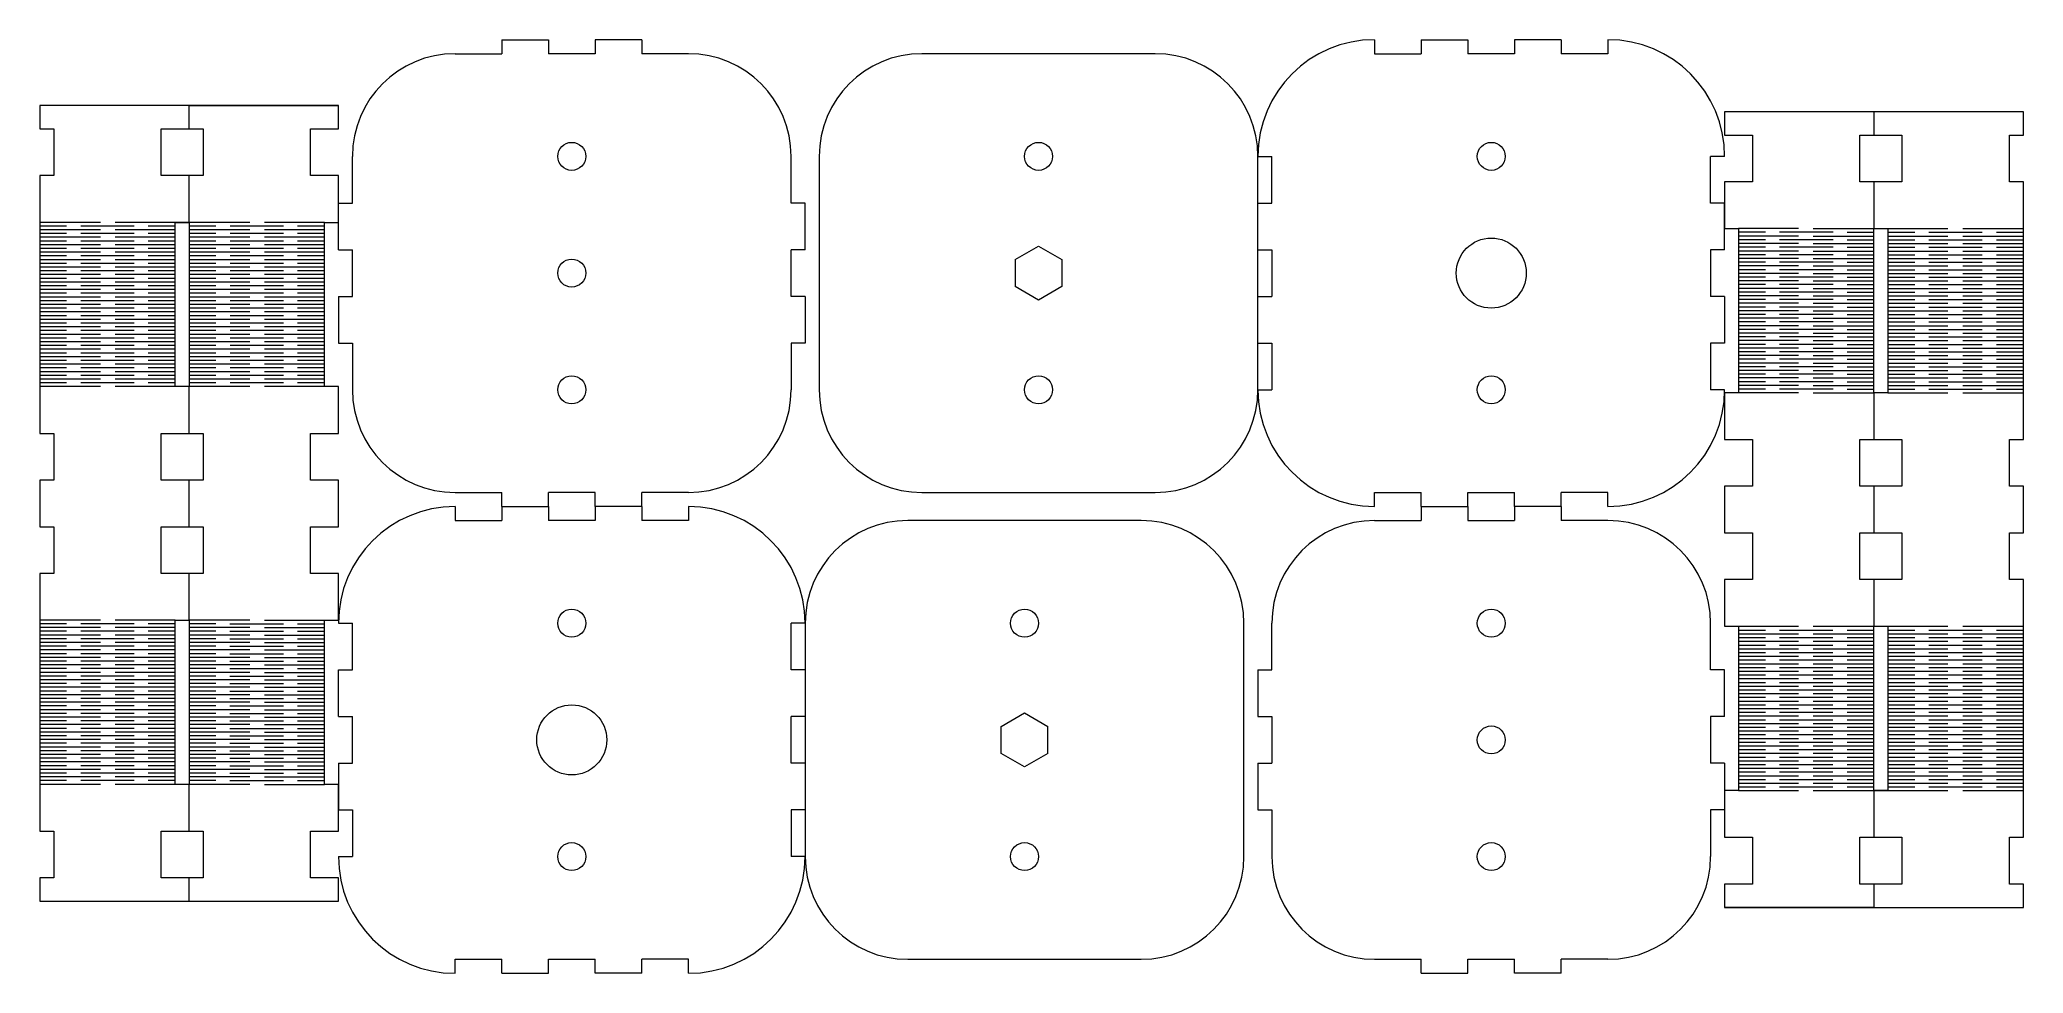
# Model space of a CAD drawing. Extents: x -58 to 367, y -19 to 181.
import ezdxf

# ---------------------------------------------------------------- set-up
doc = ezdxf.new("R2010")
doc.units = 0
doc.layers.add('cut', color=1, linetype='Continuous', lineweight=13, true_color=0xff0000)

msp = doc.modelspace()

# ---------------------------------------------------------------- linework, layer by layer
at = {"layer": 'cut'}
for p, q in [((41.42, 180.67), (51.42, 180.67)), ((41.42, 180.67), (41.42, 177.67)), ((51.42, 180.67), (51.42, 177.67)), ((71.42, 180.67), (61.42, 180.67)), ((61.42, 180.67), (61.42, 177.67)), ((71.42, 180.67), (71.42, 177.67)), ((228.42, 180.67), (228.42, 177.67)), ((238.42, 180.67), (248.42, 180.67)), ((238.42, 180.67), (238.42, 177.67)), ((248.42, 180.67), (248.42, 177.67)), ((268.42, 180.67), (258.42, 180.67)), ((258.42, 180.67), (258.42, 177.67)), ((268.42, 180.67), (268.42, 177.67)), ((278.42, 180.67), (278.42, 177.67)), ((31.42, 177.67), (41.42, 177.67)), ((61.42, 177.67), (51.42, 177.67)), ((81.42, 177.67), (71.42, 177.67)), ((181.42, 177.67), (131.42, 177.67)), ((228.42, 177.67), (238.42, 177.67)), ((258.42, 177.67), (248.42, 177.67)), ((278.42, 177.67), (268.42, 177.67)), ((6.42, 166.54), (-57.58, 166.54)), ((-57.58, 166.54), (-57.58, 161.54)), ((-25.58, 161.54), (-25.58, 166.54)), ((-25.58, 166.54), (6.42, 166.54)), ((6.42, 161.54), (6.42, 166.54)), ((-57.58, 161.54), (-54.58, 161.54)), ((-54.58, 161.54), (-54.58, 151.54)), ((-31.58, 151.54), (-31.58, 161.54)), ((-31.58, 161.54), (-22.58, 161.54)), ((-22.58, 161.54), (-22.58, 151.54)), ((0.42, 151.54), (0.42, 161.54)), ((0.42, 161.54), (6.42, 161.54)), ((303.42, 165.2), (303.42, 160.2)), ((335.42, 165.2), (303.42, 165.2)), ((367.42, 165.2), (335.42, 165.2)), ((335.42, 165.2), (335.42, 160.2)), ((367.42, 160.2), (367.42, 165.2)), ((303.42, 160.2), (309.42, 160.2)), ((309.42, 160.2), (309.42, 150.2)), ((332.42, 160.2), (341.42, 160.2)), ((332.42, 150.2), (332.42, 160.2)), ((341.42, 160.2), (341.42, 150.2)), ((364.42, 150.2), (364.42, 160.2)), ((364.42, 160.2), (367.42, 160.2)), ((9.42, 145.67), (9.42, 155.67)), ((103.42, 145.67), (103.42, 155.67)), ((109.42, 155.67), (109.42, 105.67)), ((203.42, 105.67), (203.42, 155.67)), ((203.42, 155.67), (206.42, 155.67)), ((206.42, 145.67), (206.42, 155.67)), ((300.42, 145.67), (300.42, 155.67)), ((303.42, 155.67), (300.42, 155.67)), ((-54.58, 151.54), (-57.58, 151.54)), ((-57.58, 151.54), (-57.58, 96.34)), ((-22.58, 151.54), (-31.58, 151.54)), ((-25.58, 141.54), (-25.58, 151.54)), ((6.42, 151.54), (0.42, 151.54)), ((6.42, 141.54), (6.42, 151.54)), ((309.42, 150.2), (303.42, 150.2)), ((303.42, 150.2), (303.42, 140.2)), ((341.42, 150.2), (332.42, 150.2)), ((335.42, 150.2), (335.42, 140.2)), ((367.42, 150.2), (364.42, 150.2)), ((367.42, 95), (367.42, 150.2)), ((6.42, 135.67), (6.42, 145.67)), ((6.42, 145.67), (9.42, 145.67)), ((106.42, 145.67), (103.42, 145.67)), ((106.42, 135.67), (106.42, 145.67)), ((203.42, 145.67), (206.42, 145.67)), ((303.42, 145.67), (300.42, 145.67)), ((303.42, 135.67), (303.42, 145.67)), ((-44.58, 141.54), (-57.58, 141.54)), ((-51.83, 140.74), (-57.58, 140.74)), ((-37.33, 140.74), (-48.78, 140.74)), ((-28.58, 141.54), (-41.38, 141.54)), ((-28.58, 140.74), (-34.33, 140.74)), ((-25.58, 141.54), (-28.58, 141.54)), ((-28.58, 106.34), (-28.58, 141.54)), ((-28.58, 141.54), (-25.58, 141.54)), ((-25.58, 141.54), (-25.58, 106.34)), ((-12.58, 141.54), (-25.58, 141.54)), ((-19.83, 140.74), (-25.58, 140.74)), ((-5.33, 140.74), (-16.78, 140.74)), ((3.42, 141.54), (-9.38, 141.54)), ((3.42, 140.74), (-2.33, 140.74)), ((3.42, 106.34), (3.42, 141.54)), ((3.42, 141.54), (6.42, 141.54)), ((-44.58, 139.94), (-57.58, 139.94)), ((-51.83, 139.14), (-57.58, 139.14)), ((-44.58, 138.34), (-57.58, 138.34)), ((-51.83, 137.54), (-57.58, 137.54)), ((-44.58, 136.74), (-57.58, 136.74)), ((-37.33, 139.14), (-48.78, 139.14)), ((-37.33, 137.54), (-48.78, 137.54)), ((-28.58, 139.94), (-41.38, 139.94)), ((-28.58, 138.34), (-41.38, 138.34)), ((-28.58, 136.74), (-41.38, 136.74)), ((-28.58, 139.14), (-34.33, 139.14)), ((-28.58, 137.54), (-34.33, 137.54)), ((-12.58, 139.94), (-25.58, 139.94)), ((-19.83, 139.14), (-25.58, 139.14)), ((-12.58, 138.34), (-25.58, 138.34)), ((-19.83, 137.54), (-25.58, 137.54)), ((-12.58, 136.74), (-25.58, 136.74)), ((-5.33, 139.14), (-16.78, 139.14)), ((-5.33, 137.54), (-16.78, 137.54)), ((3.42, 139.94), (-9.38, 139.94)), ((3.42, 138.34), (-9.38, 138.34)), ((3.42, 136.74), (-9.38, 136.74)), ((3.42, 139.14), (-2.33, 139.14)), ((3.42, 137.54), (-2.33, 137.54)), ((151.42, 133.55), (156.42, 136.44)), ((156.42, 136.44), (161.42, 133.55)), ((303.42, 140.2), (306.42, 140.2)), ((306.42, 140.2), (306.42, 105)), ((319.22, 140.2), (306.42, 140.2)), ((312.17, 139.4), (306.42, 139.4)), ((319.22, 138.6), (306.42, 138.6)), ((312.17, 137.8), (306.42, 137.8)), ((319.22, 137), (306.42, 137)), ((312.17, 136.2), (306.42, 136.2)), ((326.67, 139.4), (315.17, 139.4)), ((326.67, 137.8), (315.17, 137.8)), ((326.67, 136.2), (315.17, 136.2)), ((322.42, 140.2), (335.42, 140.2)), ((322.42, 138.6), (335.42, 138.6)), ((322.42, 137), (335.42, 137)), ((329.67, 139.4), (335.42, 139.4)), ((329.67, 137.8), (335.42, 137.8)), ((329.67, 136.2), (335.42, 136.2)), ((335.42, 140.2), (338.42, 140.2)), ((335.42, 105), (335.42, 140.2)), ((338.42, 140.2), (338.42, 105)), ((338.42, 140.2), (351.22, 140.2)), ((338.42, 139.4), (344.17, 139.4)), ((338.42, 138.6), (351.22, 138.6)), ((338.42, 137.8), (344.17, 137.8)), ((338.42, 137), (351.22, 137)), ((338.42, 136.2), (344.17, 136.2)), ((347.17, 139.4), (358.62, 139.4)), ((347.17, 137.8), (358.62, 137.8)), ((347.17, 136.2), (358.62, 136.2)), ((354.42, 140.2), (367.42, 140.2)), ((354.42, 138.6), (367.42, 138.6)), ((354.42, 137), (367.42, 137)), ((361.67, 139.4), (367.42, 139.4)), ((361.67, 137.8), (367.42, 137.8)), ((361.67, 136.2), (367.42, 136.2)), ((-51.83, 135.94), (-57.58, 135.94)), ((-44.58, 135.14), (-57.58, 135.14)), ((-51.83, 134.34), (-57.58, 134.34)), ((-44.58, 133.54), (-57.58, 133.54)), ((-51.83, 132.74), (-57.58, 132.74)), ((-44.58, 131.94), (-57.58, 131.94)), ((-37.33, 135.94), (-48.78, 135.94)), ((-37.33, 134.34), (-48.78, 134.34)), ((-37.33, 132.74), (-48.78, 132.74)), ((-28.58, 135.14), (-41.38, 135.14)), ((-28.58, 133.54), (-41.38, 133.54)), ((-28.58, 131.94), (-41.38, 131.94)), ((-28.58, 135.94), (-34.33, 135.94)), ((-28.58, 134.34), (-34.33, 134.34)), ((-28.58, 132.74), (-34.33, 132.74)), ((-19.83, 135.94), (-25.58, 135.94)), ((-12.58, 135.14), (-25.58, 135.14)), ((-19.83, 134.34), (-25.58, 134.34)), ((-12.58, 133.54), (-25.58, 133.54)), ((-19.83, 132.74), (-25.58, 132.74)), ((-12.58, 131.94), (-25.58, 131.94)), ((-5.33, 135.94), (-16.78, 135.94)), ((-5.33, 134.34), (-16.78, 134.34)), ((-5.33, 132.74), (-16.78, 132.74)), ((3.42, 135.14), (-9.38, 135.14)), ((3.42, 133.54), (-9.38, 133.54)), ((3.42, 131.94), (-9.38, 131.94)), ((3.42, 135.94), (-2.33, 135.94)), ((3.42, 134.34), (-2.33, 134.34)), ((3.42, 132.74), (-2.33, 132.74)), ((6.42, 135.67), (9.42, 135.67)), ((9.42, 125.67), (9.42, 135.67)), ((106.42, 135.67), (103.42, 135.67)), ((103.42, 125.67), (103.42, 135.67)), ((151.42, 133.55), (151.42, 127.79)), ((161.42, 133.55), (161.42, 127.79)), ((203.42, 135.67), (206.42, 135.67)), ((206.42, 135.67), (206.42, 125.67)), ((303.42, 135.67), (300.42, 135.67)), ((300.42, 135.67), (300.42, 125.67)), ((319.22, 135.4), (306.42, 135.4)), ((312.17, 134.6), (306.42, 134.6)), ((319.22, 133.8), (306.42, 133.8)), ((312.17, 133), (306.42, 133)), ((319.22, 132.2), (306.42, 132.2)), ((326.67, 134.6), (315.17, 134.6)), ((326.67, 133), (315.17, 133)), ((322.42, 135.4), (335.42, 135.4)), ((322.42, 133.8), (335.42, 133.8)), ((322.42, 132.2), (335.42, 132.2)), ((329.67, 134.6), (335.42, 134.6)), ((329.67, 133), (335.42, 133)), ((338.42, 135.4), (351.22, 135.4)), ((338.42, 134.6), (344.17, 134.6)), ((338.42, 133.8), (351.22, 133.8)), ((338.42, 133), (344.17, 133)), ((338.42, 132.2), (351.22, 132.2)), ((347.17, 134.6), (358.62, 134.6)), ((347.17, 133), (358.62, 133)), ((354.42, 135.4), (367.42, 135.4)), ((354.42, 133.8), (367.42, 133.8)), ((354.42, 132.2), (367.42, 132.2)), ((361.67, 134.6), (367.42, 134.6)), ((361.67, 133), (367.42, 133)), ((-51.83, 131.14), (-57.58, 131.14)), ((-44.58, 130.34), (-57.58, 130.34)), ((-51.83, 129.54), (-57.58, 129.54)), ((-44.58, 128.74), (-57.58, 128.74)), ((-51.83, 127.94), (-57.58, 127.94)), ((-37.33, 131.14), (-48.78, 131.14)), ((-37.33, 129.54), (-48.78, 129.54)), ((-37.33, 127.94), (-48.78, 127.94)), ((-28.58, 130.34), (-41.38, 130.34)), ((-28.58, 128.74), (-41.38, 128.74)), ((-28.58, 131.14), (-34.33, 131.14)), ((-28.58, 129.54), (-34.33, 129.54)), ((-28.58, 127.94), (-34.33, 127.94)), ((-19.83, 131.14), (-25.58, 131.14)), ((-12.58, 130.34), (-25.58, 130.34)), ((-19.83, 129.54), (-25.58, 129.54)), ((-12.58, 128.74), (-25.58, 128.74)), ((-19.83, 127.94), (-25.58, 127.94)), ((-5.33, 131.14), (-16.78, 131.14)), ((-5.33, 129.54), (-16.78, 129.54)), ((-5.33, 127.94), (-16.78, 127.94)), ((3.42, 130.34), (-9.38, 130.34)), ((3.42, 128.74), (-9.38, 128.74)), ((3.42, 131.14), (-2.33, 131.14)), ((3.42, 129.54), (-2.33, 129.54)), ((3.42, 127.94), (-2.33, 127.94)), ((156.42, 124.9), (151.42, 127.79)), ((161.42, 127.79), (156.42, 124.9)), ((312.17, 131.4), (306.42, 131.4)), ((319.22, 130.6), (306.42, 130.6)), ((312.17, 129.8), (306.42, 129.8)), ((319.22, 129), (306.42, 129)), ((312.17, 128.2), (306.42, 128.2)), ((326.67, 131.4), (315.17, 131.4)), ((326.67, 129.8), (315.17, 129.8)), ((326.67, 128.2), (315.17, 128.2)), ((322.42, 130.6), (335.42, 130.6)), ((322.42, 129), (335.42, 129)), ((329.67, 131.4), (335.42, 131.4)), ((329.67, 129.8), (335.42, 129.8)), ((329.67, 128.2), (335.42, 128.2)), ((338.42, 131.4), (344.17, 131.4)), ((338.42, 130.6), (351.22, 130.6)), ((338.42, 129.8), (344.17, 129.8)), ((338.42, 129), (351.22, 129)), ((338.42, 128.2), (344.17, 128.2)), ((347.17, 131.4), (358.62, 131.4)), ((347.17, 129.8), (358.62, 129.8)), ((347.17, 128.2), (358.62, 128.2)), ((354.42, 130.6), (367.42, 130.6)), ((354.42, 129), (367.42, 129)), ((361.67, 131.4), (367.42, 131.4)), ((361.67, 129.8), (367.42, 129.8)), ((361.67, 128.2), (367.42, 128.2)), ((-44.58, 127.14), (-57.58, 127.14)), ((-51.83, 126.34), (-57.58, 126.34)), ((-44.58, 125.54), (-57.58, 125.54)), ((-51.83, 124.74), (-57.58, 124.74)), ((-44.58, 123.94), (-57.58, 123.94)), ((-37.33, 126.34), (-48.78, 126.34)), ((-37.33, 124.74), (-48.78, 124.74)), ((-28.58, 127.14), (-41.38, 127.14)), ((-28.58, 125.54), (-41.38, 125.54)), ((-28.58, 123.94), (-41.38, 123.94)), ((-28.58, 126.34), (-34.33, 126.34)), ((-28.58, 124.74), (-34.33, 124.74)), ((-12.58, 127.14), (-25.58, 127.14)), ((-19.83, 126.34), (-25.58, 126.34)), ((-12.58, 125.54), (-25.58, 125.54)), ((-19.83, 124.74), (-25.58, 124.74)), ((-12.58, 123.94), (-25.58, 123.94)), ((-5.33, 126.34), (-16.78, 126.34)), ((-5.33, 124.74), (-16.78, 124.74)), ((3.42, 127.14), (-9.38, 127.14)), ((3.42, 125.54), (-9.38, 125.54)), ((3.42, 123.94), (-9.38, 123.94)), ((3.42, 126.34), (-2.33, 126.34)), ((3.42, 124.74), (-2.33, 124.74)), ((6.42, 125.67), (6.42, 115.67)), ((6.42, 125.67), (9.42, 125.67)), ((106.42, 125.67), (103.42, 125.67)), ((106.42, 125.67), (106.42, 115.67)), ((203.42, 125.67), (206.42, 125.67)), ((303.42, 125.67), (300.42, 125.67)), ((303.42, 125.67), (303.42, 115.67)), ((319.22, 127.4), (306.42, 127.4)), ((312.17, 126.6), (306.42, 126.6)), ((319.22, 125.8), (306.42, 125.8)), ((312.17, 125), (306.42, 125)), ((319.22, 124.2), (306.42, 124.2)), ((312.17, 123.4), (306.42, 123.4)), ((326.67, 126.6), (315.17, 126.6)), ((326.67, 125), (315.17, 125)), ((326.67, 123.4), (315.17, 123.4)), ((322.42, 127.4), (335.42, 127.4)), ((322.42, 125.8), (335.42, 125.8)), ((322.42, 124.2), (335.42, 124.2)), ((329.67, 126.6), (335.42, 126.6)), ((329.67, 125), (335.42, 125)), ((329.67, 123.4), (335.42, 123.4)), ((338.42, 127.4), (351.22, 127.4)), ((338.42, 126.6), (344.17, 126.6)), ((338.42, 125.8), (351.22, 125.8)), ((338.42, 125), (344.17, 125)), ((338.42, 124.2), (351.22, 124.2)), ((338.42, 123.4), (344.17, 123.4)), ((347.17, 126.6), (358.62, 126.6)), ((347.17, 125), (358.62, 125)), ((347.17, 123.4), (358.62, 123.4)), ((354.42, 127.4), (367.42, 127.4)), ((354.42, 125.8), (367.42, 125.8)), ((354.42, 124.2), (367.42, 124.2)), ((361.67, 126.6), (367.42, 126.6)), ((361.67, 125), (367.42, 125)), ((361.67, 123.4), (367.42, 123.4)), ((-51.83, 123.14), (-57.58, 123.14)), ((-44.58, 122.34), (-57.58, 122.34)), ((-51.83, 121.54), (-57.58, 121.54)), ((-44.58, 120.74), (-57.58, 120.74)), ((-51.83, 119.94), (-57.58, 119.94)), ((-44.58, 119.14), (-57.58, 119.14)), ((-37.33, 123.14), (-48.78, 123.14)), ((-37.33, 121.54), (-48.78, 121.54)), ((-37.33, 119.94), (-48.78, 119.94)), ((-28.58, 122.34), (-41.38, 122.34)), ((-28.58, 120.74), (-41.38, 120.74)), ((-28.58, 119.14), (-41.38, 119.14)), ((-28.58, 123.14), (-34.33, 123.14)), ((-28.58, 121.54), (-34.33, 121.54)), ((-28.58, 119.94), (-34.33, 119.94)), ((-19.83, 123.14), (-25.58, 123.14)), ((-12.58, 122.34), (-25.58, 122.34)), ((-19.83, 121.54), (-25.58, 121.54)), ((-12.58, 120.74), (-25.58, 120.74)), ((-19.83, 119.94), (-25.58, 119.94)), ((-12.58, 119.14), (-25.58, 119.14)), ((-5.33, 123.14), (-16.78, 123.14)), ((-5.33, 121.54), (-16.78, 121.54)), ((-5.33, 119.94), (-16.78, 119.94)), ((3.42, 122.34), (-9.38, 122.34)), ((3.42, 120.74), (-9.38, 120.74)), ((3.42, 119.14), (-9.38, 119.14)), ((3.42, 123.14), (-2.33, 123.14)), ((3.42, 121.54), (-2.33, 121.54)), ((3.42, 119.94), (-2.33, 119.94)), ((319.22, 122.6), (306.42, 122.6)), ((312.17, 121.8), (306.42, 121.8)), ((319.22, 121), (306.42, 121)), ((312.17, 120.2), (306.42, 120.2)), ((319.22, 119.4), (306.42, 119.4)), ((326.67, 121.8), (315.17, 121.8)), ((326.67, 120.2), (315.17, 120.2)), ((322.42, 122.6), (335.42, 122.6)), ((322.42, 121), (335.42, 121)), ((322.42, 119.4), (335.42, 119.4)), ((329.67, 121.8), (335.42, 121.8)), ((329.67, 120.2), (335.42, 120.2)), ((338.42, 122.6), (351.22, 122.6)), ((338.42, 121.8), (344.17, 121.8)), ((338.42, 121), (351.22, 121)), ((338.42, 120.2), (344.17, 120.2)), ((338.42, 119.4), (351.22, 119.4)), ((347.17, 121.8), (358.62, 121.8)), ((347.17, 120.2), (358.62, 120.2)), ((354.42, 122.6), (367.42, 122.6)), ((354.42, 121), (367.42, 121)), ((354.42, 119.4), (367.42, 119.4)), ((361.67, 121.8), (367.42, 121.8)), ((361.67, 120.2), (367.42, 120.2)), ((-51.83, 118.34), (-57.58, 118.34)), ((-44.58, 117.54), (-57.58, 117.54)), ((-51.83, 116.74), (-57.58, 116.74)), ((-44.58, 115.94), (-57.58, 115.94)), ((-51.83, 115.14), (-57.58, 115.14)), ((-37.33, 118.34), (-48.78, 118.34)), ((-37.33, 116.74), (-48.78, 116.74)), ((-37.33, 115.14), (-48.78, 115.14)), ((-28.58, 117.54), (-41.38, 117.54)), ((-28.58, 115.94), (-41.38, 115.94)), ((-28.58, 118.34), (-34.33, 118.34)), ((-28.58, 116.74), (-34.33, 116.74)), ((-28.58, 115.14), (-34.33, 115.14)), ((-19.83, 118.34), (-25.58, 118.34)), ((-12.58, 117.54), (-25.58, 117.54)), ((-19.83, 116.74), (-25.58, 116.74)), ((-12.58, 115.94), (-25.58, 115.94)), ((-19.83, 115.14), (-25.58, 115.14)), ((-5.33, 118.34), (-16.78, 118.34)), ((-5.33, 116.74), (-16.78, 116.74)), ((-5.33, 115.14), (-16.78, 115.14)), ((3.42, 117.54), (-9.38, 117.54)), ((3.42, 115.94), (-9.38, 115.94)), ((3.42, 118.34), (-2.33, 118.34)), ((3.42, 116.74), (-2.33, 116.74)), ((3.42, 115.14), (-2.33, 115.14)), ((6.42, 115.67), (9.42, 115.67)), ((9.42, 115.67), (9.42, 105.67)), ((103.42, 115.67), (103.42, 105.67)), ((106.42, 115.67), (103.42, 115.67)), ((203.42, 115.67), (206.42, 115.67)), ((206.42, 115.67), (206.42, 105.67)), ((300.42, 115.67), (300.42, 105.67)), ((303.42, 115.67), (300.42, 115.67)), ((312.17, 118.6), (306.42, 118.6)), ((319.22, 117.8), (306.42, 117.8)), ((312.17, 117), (306.42, 117)), ((319.22, 116.2), (306.42, 116.2)), ((312.17, 115.4), (306.42, 115.4)), ((326.67, 118.6), (315.17, 118.6)), ((326.67, 117), (315.17, 117)), ((326.67, 115.4), (315.17, 115.4)), ((322.42, 117.8), (335.42, 117.8)), ((322.42, 116.2), (335.42, 116.2)), ((329.67, 118.6), (335.42, 118.6)), ((329.67, 117), (335.42, 117)), ((329.67, 115.4), (335.42, 115.4)), ((338.42, 118.6), (344.17, 118.6)), ((338.42, 117.8), (351.22, 117.8)), ((338.42, 117), (344.17, 117)), ((338.42, 116.2), (351.22, 116.2)), ((338.42, 115.4), (344.17, 115.4)), ((347.17, 118.6), (358.62, 118.6)), ((347.17, 117), (358.62, 117)), ((347.17, 115.4), (358.62, 115.4)), ((354.42, 117.8), (367.42, 117.8)), ((354.42, 116.2), (367.42, 116.2)), ((361.67, 118.6), (367.42, 118.6)), ((361.67, 117), (367.42, 117)), ((361.67, 115.4), (367.42, 115.4)), ((-44.58, 114.34), (-57.58, 114.34)), ((-51.83, 113.54), (-57.58, 113.54)), ((-44.58, 112.74), (-57.58, 112.74)), ((-51.83, 111.94), (-57.58, 111.94)), ((-44.58, 111.14), (-57.58, 111.14)), ((-37.33, 113.54), (-48.78, 113.54)), ((-37.33, 111.94), (-48.78, 111.94)), ((-28.58, 114.34), (-41.38, 114.34)), ((-28.58, 112.74), (-41.38, 112.74)), ((-28.58, 111.14), (-41.38, 111.14)), ((-28.58, 113.54), (-34.33, 113.54)), ((-28.58, 111.94), (-34.33, 111.94)), ((-12.58, 114.34), (-25.58, 114.34)), ((-19.83, 113.54), (-25.58, 113.54)), ((-12.58, 112.74), (-25.58, 112.74)), ((-19.83, 111.94), (-25.58, 111.94)), ((-12.58, 111.14), (-25.58, 111.14)), ((-5.33, 113.54), (-16.78, 113.54)), ((-5.33, 111.94), (-16.78, 111.94)), ((3.42, 114.34), (-9.38, 114.34)), ((3.42, 112.74), (-9.38, 112.74)), ((3.42, 111.14), (-9.38, 111.14)), ((3.42, 113.54), (-2.33, 113.54)), ((3.42, 111.94), (-2.33, 111.94)), ((319.22, 114.6), (306.42, 114.6)), ((312.17, 113.8), (306.42, 113.8)), ((319.22, 113), (306.42, 113)), ((312.17, 112.2), (306.42, 112.2)), ((319.22, 111.4), (306.42, 111.4)), ((312.17, 110.6), (306.42, 110.6)), ((326.67, 113.8), (315.17, 113.8)), ((326.67, 112.2), (315.17, 112.2)), ((326.67, 110.6), (315.17, 110.6)), ((322.42, 114.6), (335.42, 114.6)), ((322.42, 113), (335.42, 113)), ((322.42, 111.4), (335.42, 111.4)), ((329.67, 113.8), (335.42, 113.8)), ((329.67, 112.2), (335.42, 112.2)), ((329.67, 110.6), (335.42, 110.6)), ((338.42, 114.6), (351.22, 114.6)), ((338.42, 113.8), (344.17, 113.8)), ((338.42, 113), (351.22, 113)), ((338.42, 112.2), (344.17, 112.2)), ((338.42, 111.4), (351.22, 111.4)), ((338.42, 110.6), (344.17, 110.6)), ((347.17, 113.8), (358.62, 113.8)), ((347.17, 112.2), (358.62, 112.2)), ((347.17, 110.6), (358.62, 110.6)), ((354.42, 114.6), (367.42, 114.6)), ((354.42, 113), (367.42, 113)), ((354.42, 111.4), (367.42, 111.4)), ((361.67, 113.8), (367.42, 113.8)), ((361.67, 112.2), (367.42, 112.2)), ((361.67, 110.6), (367.42, 110.6)), ((-51.83, 110.34), (-57.58, 110.34)), ((-44.58, 109.54), (-57.58, 109.54)), ((-51.83, 108.74), (-57.58, 108.74)), ((-44.58, 107.94), (-57.58, 107.94)), ((-51.83, 107.14), (-57.58, 107.14)), ((-44.58, 106.34), (-57.58, 106.34)), ((-37.33, 110.34), (-48.78, 110.34)), ((-37.33, 108.74), (-48.78, 108.74)), ((-37.33, 107.14), (-48.78, 107.14)), ((-28.58, 109.54), (-41.38, 109.54)), ((-28.58, 107.94), (-41.38, 107.94)), ((-28.58, 106.34), (-41.38, 106.34)), ((-28.58, 110.34), (-34.33, 110.34)), ((-28.58, 108.74), (-34.33, 108.74)), ((-28.58, 107.14), (-34.33, 107.14)), ((-25.58, 106.34), (-28.58, 106.34)), ((-19.83, 110.34), (-25.58, 110.34)), ((-12.58, 109.54), (-25.58, 109.54)), ((-19.83, 108.74), (-25.58, 108.74)), ((-12.58, 107.94), (-25.58, 107.94)), ((-19.83, 107.14), (-25.58, 107.14)), ((-25.58, 96.34), (-25.58, 106.34)), ((-12.58, 106.34), (-25.58, 106.34)), ((-5.33, 110.34), (-16.78, 110.34)), ((-5.33, 108.74), (-16.78, 108.74)), ((-5.33, 107.14), (-16.78, 107.14)), ((3.42, 109.54), (-9.38, 109.54)), ((3.42, 107.94), (-9.38, 107.94)), ((3.42, 106.34), (-9.38, 106.34)), ((3.42, 110.34), (-2.33, 110.34)), ((3.42, 108.74), (-2.33, 108.74)), ((3.42, 107.14), (-2.33, 107.14)), ((6.42, 106.34), (3.42, 106.34)), ((6.42, 96.34), (6.42, 106.34)), ((319.22, 109.8), (306.42, 109.8)), ((312.17, 109), (306.42, 109)), ((319.22, 108.2), (306.42, 108.2)), ((312.17, 107.4), (306.42, 107.4)), ((319.22, 106.6), (306.42, 106.6)), ((326.67, 109), (315.17, 109)), ((326.67, 107.4), (315.17, 107.4)), ((322.42, 109.8), (335.42, 109.8)), ((322.42, 108.2), (335.42, 108.2)), ((322.42, 106.6), (335.42, 106.6)), ((329.67, 109), (335.42, 109)), ((329.67, 107.4), (335.42, 107.4)), ((338.42, 109.8), (351.22, 109.8)), ((338.42, 109), (344.17, 109)), ((338.42, 108.2), (351.22, 108.2)), ((338.42, 107.4), (344.17, 107.4)), ((338.42, 106.6), (351.22, 106.6)), ((347.17, 109), (358.62, 109)), ((347.17, 107.4), (358.62, 107.4)), ((354.42, 109.8), (367.42, 109.8)), ((354.42, 108.2), (367.42, 108.2)), ((354.42, 106.6), (367.42, 106.6)), ((361.67, 109), (367.42, 109)), ((361.67, 107.4), (367.42, 107.4)), ((203.42, 105.67), (206.42, 105.67)), ((303.42, 105.67), (300.42, 105.67)), ((306.42, 105), (303.42, 105)), ((303.42, 105), (303.42, 95)), ((312.17, 105.8), (306.42, 105.8)), ((319.22, 105), (306.42, 105)), ((326.67, 105.8), (315.17, 105.8)), ((322.42, 105), (335.42, 105)), ((329.67, 105.8), (335.42, 105.8)), ((338.42, 105), (335.42, 105)), ((335.42, 105), (335.42, 95)), ((338.42, 105.8), (344.17, 105.8)), ((338.42, 105), (351.22, 105)), ((347.17, 105.8), (358.62, 105.8)), ((354.42, 105), (367.42, 105)), ((361.67, 105.8), (367.42, 105.8)), ((-57.58, 96.34), (-54.58, 96.34)), ((-54.58, 96.34), (-54.58, 86.34)), ((-31.58, 86.34), (-31.58, 96.34)), ((-31.58, 96.34), (-22.58, 96.34)), ((-22.58, 96.34), (-22.58, 86.34)), ((0.42, 86.34), (0.42, 96.34)), ((0.42, 96.34), (6.42, 96.34)), ((303.42, 95), (309.42, 95)), ((309.42, 95), (309.42, 85)), ((332.42, 95), (341.42, 95)), ((332.42, 85), (332.42, 95)), ((341.42, 95), (341.42, 85)), ((364.42, 85), (364.42, 95)), ((364.42, 95), (367.42, 95)), ((-54.58, 86.34), (-57.58, 86.34)), ((-57.58, 86.34), (-57.58, 76.34)), ((-22.58, 86.34), (-31.58, 86.34)), ((-25.58, 76.34), (-25.58, 86.34)), ((6.42, 86.34), (0.42, 86.34)), ((6.42, 76.34), (6.42, 86.34)), ((31.42, 83.67), (41.42, 83.67)), ((41.42, 80.67), (41.42, 83.67)), ((51.42, 80.67), (51.42, 83.67)), ((61.42, 83.67), (51.42, 83.67)), ((61.42, 80.67), (61.42, 83.67)), ((81.42, 83.67), (71.42, 83.67)), ((71.42, 80.67), (71.42, 83.67)), ((131.42, 83.67), (181.42, 83.67)), ((228.42, 83.67), (238.42, 83.67)), ((228.42, 80.67), (228.42, 83.67)), ((238.42, 80.67), (238.42, 83.67)), ((248.42, 80.67), (248.42, 83.67)), ((248.42, 83.67), (258.42, 83.67)), ((258.42, 80.67), (258.42, 83.67)), ((278.42, 83.67), (268.42, 83.67)), ((268.42, 80.67), (268.42, 83.67)), ((278.42, 80.67), (278.42, 83.67)), ((309.42, 85), (303.42, 85)), ((303.42, 85), (303.42, 75)), ((341.42, 85), (332.42, 85)), ((335.42, 85), (335.42, 75)), ((367.42, 85), (364.42, 85)), ((367.42, 75), (367.42, 85)), ((31.42, 80.67), (31.42, 77.67)), ((31.42, 77.67), (41.42, 77.67)), ((41.42, 80.67), (51.42, 80.67)), ((41.42, 80.67), (41.42, 77.67)), ((51.42, 80.67), (51.42, 77.67)), ((61.42, 77.67), (51.42, 77.67)), ((71.42, 80.67), (61.42, 80.67)), ((61.42, 80.67), (61.42, 77.67)), ((71.42, 80.67), (71.42, 77.67)), ((81.42, 77.67), (71.42, 77.67)), ((81.42, 80.67), (81.42, 77.67)), ((178.42, 77.67), (128.42, 77.67)), ((228.42, 77.67), (238.42, 77.67)), ((238.42, 80.67), (248.42, 80.67)), ((238.42, 80.67), (238.42, 77.67)), ((248.42, 80.67), (248.42, 77.67)), ((248.42, 77.67), (258.42, 77.67)), ((268.42, 80.67), (258.42, 80.67)), ((258.42, 80.67), (258.42, 77.67)), ((268.42, 80.67), (268.42, 77.67)), ((278.42, 77.67), (268.42, 77.67)), ((-57.58, 76.34), (-54.58, 76.34)), ((-54.58, 76.34), (-54.58, 66.34)), ((-31.58, 66.34), (-31.58, 76.34)), ((-31.58, 76.34), (-22.58, 76.34)), ((-22.58, 76.34), (-22.58, 66.34)), ((0.42, 66.34), (0.42, 76.34)), ((0.42, 76.34), (6.42, 76.34)), ((303.42, 75), (309.42, 75)), ((309.42, 75), (309.42, 65)), ((332.42, 75), (341.42, 75)), ((332.42, 65), (332.42, 75)), ((341.42, 75), (341.42, 65)), ((364.42, 65), (364.42, 75)), ((364.42, 75), (367.42, 75)), ((-54.58, 66.34), (-57.58, 66.34)), ((-57.58, 66.34), (-57.58, 11.14)), ((-22.58, 66.34), (-31.58, 66.34)), ((-25.58, 56.34), (-25.58, 66.34)), ((6.42, 66.34), (0.42, 66.34)), ((6.42, 56.34), (6.42, 66.34)), ((309.42, 65), (303.42, 65)), ((303.42, 65), (303.42, 55)), ((341.42, 65), (332.42, 65)), ((335.42, 65), (335.42, 55)), ((367.42, 65), (364.42, 65)), ((367.42, 9.8), (367.42, 65)), ((-44.58, 56.34), (-57.58, 56.34)), ((-51.83, 55.54), (-57.58, 55.54)), ((-37.33, 55.54), (-48.78, 55.54)), ((-28.58, 56.34), (-41.38, 56.34)), ((-28.58, 55.54), (-34.33, 55.54)), ((-28.58, 21.14), (-28.58, 56.34)), ((-28.58, 56.34), (-25.58, 56.34)), ((-25.58, 56.34), (-25.58, 21.14)), ((-12.58, 56.34), (-25.58, 56.34)), ((-19.83, 55.54), (-25.58, 55.54)), ((-16.83, 55.54), (-5.33, 55.54)), ((-9.38, 56.34), (3.42, 56.34)), ((-2.33, 55.54), (3.42, 55.54)), ((3.42, 21.14), (3.42, 56.34)), ((3.42, 56.34), (6.42, 56.34)), ((6.42, 55.67), (9.42, 55.67)), ((9.42, 45.67), (9.42, 55.67)), ((103.42, 45.67), (103.42, 55.67)), ((106.42, 55.67), (103.42, 55.67)), ((106.42, 55.67), (106.42, 5.67)), ((200.42, 5.67), (200.42, 55.67)), ((206.42, 45.67), (206.42, 55.67)), ((300.42, 45.67), (300.42, 55.67)), ((-44.58, 54.74), (-57.58, 54.74)), ((-51.83, 53.94), (-57.58, 53.94)), ((-44.58, 53.14), (-57.58, 53.14)), ((-51.83, 52.34), (-57.58, 52.34)), ((-44.58, 51.54), (-57.58, 51.54)), ((-37.33, 53.94), (-48.78, 53.94)), ((-37.33, 52.34), (-48.78, 52.34)), ((-28.58, 54.74), (-41.38, 54.74)), ((-28.58, 53.14), (-41.38, 53.14)), ((-28.58, 51.54), (-41.38, 51.54)), ((-28.58, 53.94), (-34.33, 53.94)), ((-28.58, 52.34), (-34.33, 52.34)), ((-12.58, 54.74), (-25.58, 54.74)), ((-19.83, 53.94), (-25.58, 53.94)), ((-12.58, 53.14), (-25.58, 53.14)), ((-19.83, 52.34), (-25.58, 52.34)), ((-12.58, 51.54), (-25.58, 51.54)), ((-16.83, 53.94), (-5.33, 53.94)), ((-16.83, 52.34), (-5.33, 52.34)), ((-9.38, 54.74), (3.42, 54.74)), ((-9.38, 53.14), (3.42, 53.14)), ((-9.38, 51.54), (3.42, 51.54)), ((-2.33, 53.94), (3.42, 53.94)), ((-2.33, 52.34), (3.42, 52.34)), ((303.42, 55), (306.42, 55)), ((306.42, 55), (306.42, 19.8)), ((306.42, 55), (319.22, 55)), ((306.42, 54.2), (312.17, 54.2)), ((306.42, 53.4), (319.22, 53.4)), ((306.42, 52.6), (312.17, 52.6)), ((306.42, 51.8), (319.22, 51.8)), ((315.17, 54.2), (326.62, 54.2)), ((315.17, 52.6), (326.62, 52.6)), ((322.42, 55), (335.42, 55)), ((322.42, 53.4), (335.42, 53.4)), ((322.42, 51.8), (335.42, 51.8)), ((329.67, 54.2), (335.42, 54.2)), ((329.67, 52.6), (335.42, 52.6)), ((335.42, 55), (338.42, 55)), ((335.42, 19.8), (335.42, 55)), ((338.42, 55), (338.42, 19.8)), ((338.42, 55), (351.22, 55)), ((338.42, 54.2), (344.17, 54.2)), ((338.42, 53.4), (351.22, 53.4)), ((338.42, 52.6), (344.17, 52.6)), ((338.42, 51.8), (351.22, 51.8)), ((347.17, 54.2), (358.62, 54.2)), ((347.17, 52.6), (358.62, 52.6)), ((354.42, 55), (367.42, 55)), ((354.42, 53.4), (367.42, 53.4)), ((354.42, 51.8), (367.42, 51.8)), ((361.67, 54.2), (367.42, 54.2)), ((361.67, 52.6), (367.42, 52.6)), ((-51.83, 50.74), (-57.58, 50.74)), ((-44.58, 49.94), (-57.58, 49.94)), ((-51.83, 49.14), (-57.58, 49.14)), ((-44.58, 48.34), (-57.58, 48.34)), ((-51.83, 47.54), (-57.58, 47.54)), ((-37.33, 50.74), (-48.78, 50.74)), ((-37.33, 49.14), (-48.78, 49.14)), ((-37.33, 47.54), (-48.78, 47.54)), ((-28.58, 49.94), (-41.38, 49.94)), ((-28.58, 48.34), (-41.38, 48.34)), ((-28.58, 50.74), (-34.33, 50.74)), ((-28.58, 49.14), (-34.33, 49.14)), ((-28.58, 47.54), (-34.33, 47.54)), ((-19.83, 50.74), (-25.58, 50.74)), ((-12.58, 49.94), (-25.58, 49.94)), ((-19.83, 49.14), (-25.58, 49.14)), ((-12.58, 48.34), (-25.58, 48.34)), ((-19.83, 47.54), (-25.58, 47.54)), ((-16.83, 50.74), (-5.33, 50.74)), ((-16.83, 49.14), (-5.33, 49.14)), ((-16.83, 47.54), (-5.33, 47.54)), ((-9.38, 49.94), (3.42, 49.94)), ((-9.38, 48.34), (3.42, 48.34)), ((-2.33, 50.74), (3.42, 50.74)), ((-2.33, 49.14), (3.42, 49.14)), ((-2.33, 47.54), (3.42, 47.54)), ((306.42, 51), (312.17, 51)), ((306.42, 50.2), (319.22, 50.2)), ((306.42, 49.4), (312.17, 49.4)), ((306.42, 48.6), (319.22, 48.6)), ((306.42, 47.8), (312.17, 47.8)), ((306.42, 47), (319.22, 47)), ((315.17, 51), (326.62, 51)), ((315.17, 49.4), (326.62, 49.4)), ((315.17, 47.8), (326.62, 47.8)), ((322.42, 50.2), (335.42, 50.2)), ((322.42, 48.6), (335.42, 48.6)), ((322.42, 47), (335.42, 47)), ((329.67, 51), (335.42, 51)), ((329.67, 49.4), (335.42, 49.4)), ((329.67, 47.8), (335.42, 47.8)), ((338.42, 51), (344.17, 51)), ((338.42, 50.2), (351.22, 50.2)), ((338.42, 49.4), (344.17, 49.4)), ((338.42, 48.6), (351.22, 48.6)), ((338.42, 47.8), (344.17, 47.8)), ((338.42, 47), (351.22, 47)), ((347.17, 51), (358.62, 51)), ((347.17, 49.4), (358.62, 49.4)), ((347.17, 47.8), (358.62, 47.8)), ((354.42, 50.2), (367.42, 50.2)), ((354.42, 48.6), (367.42, 48.6)), ((354.42, 47), (367.42, 47)), ((361.67, 51), (367.42, 51)), ((361.67, 49.4), (367.42, 49.4)), ((361.67, 47.8), (367.42, 47.8)), ((-44.58, 46.74), (-57.58, 46.74)), ((-51.83, 45.94), (-57.58, 45.94)), ((-44.58, 45.14), (-57.58, 45.14)), ((-51.83, 44.34), (-57.58, 44.34)), ((-44.58, 43.54), (-57.58, 43.54)), ((-51.83, 42.74), (-57.58, 42.74)), ((-37.33, 45.94), (-48.78, 45.94)), ((-37.33, 44.34), (-48.78, 44.34)), ((-37.33, 42.74), (-48.78, 42.74)), ((-28.58, 46.74), (-41.38, 46.74)), ((-28.58, 45.14), (-41.38, 45.14)), ((-28.58, 43.54), (-41.38, 43.54)), ((-28.58, 45.94), (-34.33, 45.94)), ((-28.58, 44.34), (-34.33, 44.34)), ((-28.58, 42.74), (-34.33, 42.74)), ((-12.58, 46.74), (-25.58, 46.74)), ((-19.83, 45.94), (-25.58, 45.94)), ((-12.58, 45.14), (-25.58, 45.14)), ((-19.83, 44.34), (-25.58, 44.34)), ((-12.58, 43.54), (-25.58, 43.54)), ((-19.83, 42.74), (-25.58, 42.74)), ((-16.83, 45.94), (-5.33, 45.94)), ((-16.83, 44.34), (-5.33, 44.34)), ((-16.83, 42.74), (-5.33, 42.74)), ((-9.38, 46.74), (3.42, 46.74)), ((-9.38, 45.14), (3.42, 45.14)), ((-9.38, 43.54), (3.42, 43.54)), ((-2.33, 45.94), (3.42, 45.94)), ((-2.33, 44.34), (3.42, 44.34)), ((-2.33, 42.74), (3.42, 42.74)), ((6.42, 35.67), (6.42, 45.67)), ((6.42, 45.67), (9.42, 45.67)), ((106.42, 45.67), (103.42, 45.67)), ((203.42, 45.67), (206.42, 45.67)), ((203.42, 45.67), (203.42, 35.67)), ((303.42, 45.67), (300.42, 45.67)), ((303.42, 35.67), (303.42, 45.67)), ((306.42, 46.2), (312.17, 46.2)), ((306.42, 45.4), (319.22, 45.4)), ((306.42, 44.6), (312.17, 44.6)), ((306.42, 43.8), (319.22, 43.8)), ((306.42, 43), (312.17, 43)), ((315.17, 46.2), (326.62, 46.2)), ((315.17, 44.6), (326.62, 44.6)), ((315.17, 43), (326.62, 43)), ((322.42, 45.4), (335.42, 45.4)), ((322.42, 43.8), (335.42, 43.8)), ((329.67, 46.2), (335.42, 46.2)), ((329.67, 44.6), (335.42, 44.6)), ((329.67, 43), (335.42, 43)), ((338.42, 46.2), (344.17, 46.2)), ((338.42, 45.4), (351.22, 45.4)), ((338.42, 44.6), (344.17, 44.6)), ((338.42, 43.8), (351.22, 43.8)), ((338.42, 43), (344.17, 43)), ((347.17, 46.2), (358.62, 46.2)), ((347.17, 44.6), (358.62, 44.6)), ((347.17, 43), (358.62, 43)), ((354.42, 45.4), (367.42, 45.4)), ((354.42, 43.8), (367.42, 43.8)), ((361.67, 46.2), (367.42, 46.2)), ((361.67, 44.6), (367.42, 44.6)), ((361.67, 43), (367.42, 43)), ((-44.58, 41.94), (-57.58, 41.94)), ((-51.83, 41.14), (-57.58, 41.14)), ((-44.58, 40.34), (-57.58, 40.34)), ((-51.83, 39.54), (-57.58, 39.54)), ((-44.58, 38.74), (-57.58, 38.74)), ((-37.33, 41.14), (-48.78, 41.14)), ((-37.33, 39.54), (-48.78, 39.54)), ((-28.58, 41.94), (-41.38, 41.94)), ((-28.58, 40.34), (-41.38, 40.34)), ((-28.58, 38.74), (-41.38, 38.74)), ((-28.58, 41.14), (-34.33, 41.14)), ((-28.58, 39.54), (-34.33, 39.54)), ((-12.58, 41.94), (-25.58, 41.94)), ((-19.83, 41.14), (-25.58, 41.14)), ((-12.58, 40.34), (-25.58, 40.34)), ((-19.83, 39.54), (-25.58, 39.54)), ((-12.58, 38.74), (-25.58, 38.74)), ((-16.83, 41.14), (-5.33, 41.14)), ((-16.83, 39.54), (-5.33, 39.54)), ((-9.38, 41.94), (3.42, 41.94)), ((-9.38, 40.34), (3.42, 40.34)), ((-9.38, 38.74), (3.42, 38.74)), ((-2.33, 41.14), (3.42, 41.14)), ((-2.33, 39.54), (3.42, 39.54)), ((306.42, 42.2), (319.22, 42.2)), ((306.42, 41.4), (312.17, 41.4)), ((306.42, 40.6), (319.22, 40.6)), ((306.42, 39.8), (312.17, 39.8)), ((306.42, 39), (319.22, 39)), ((315.17, 41.4), (326.62, 41.4)), ((315.17, 39.8), (326.62, 39.8)), ((322.42, 42.2), (335.42, 42.2)), ((322.42, 40.6), (335.42, 40.6)), ((322.42, 39), (335.42, 39)), ((329.67, 41.4), (335.42, 41.4)), ((329.67, 39.8), (335.42, 39.8)), ((338.42, 42.2), (351.22, 42.2)), ((338.42, 41.4), (344.17, 41.4)), ((338.42, 40.6), (351.22, 40.6)), ((338.42, 39.8), (344.17, 39.8)), ((338.42, 39), (351.22, 39)), ((347.17, 41.4), (358.62, 41.4)), ((347.17, 39.8), (358.62, 39.8)), ((354.42, 42.2), (367.42, 42.2)), ((354.42, 40.6), (367.42, 40.6)), ((354.42, 39), (367.42, 39)), ((361.67, 41.4), (367.42, 41.4)), ((361.67, 39.8), (367.42, 39.8)), ((-51.83, 37.94), (-57.58, 37.94)), ((-44.58, 37.14), (-57.58, 37.14)), ((-51.83, 36.34), (-57.58, 36.34)), ((-44.58, 35.54), (-57.58, 35.54)), ((-51.83, 34.74), (-57.58, 34.74)), ((-37.33, 37.94), (-48.78, 37.94)), ((-37.33, 36.34), (-48.78, 36.34)), ((-37.33, 34.74), (-48.78, 34.74)), ((-28.58, 37.14), (-41.38, 37.14)), ((-28.58, 35.54), (-41.38, 35.54)), ((-28.58, 37.94), (-34.33, 37.94)), ((-28.58, 36.34), (-34.33, 36.34)), ((-28.58, 34.74), (-34.33, 34.74)), ((-19.83, 37.94), (-25.58, 37.94)), ((-12.58, 37.14), (-25.58, 37.14)), ((-19.83, 36.34), (-25.58, 36.34)), ((-12.58, 35.54), (-25.58, 35.54)), ((-19.83, 34.74), (-25.58, 34.74)), ((-16.83, 37.94), (-5.33, 37.94)), ((-16.83, 36.34), (-5.33, 36.34)), ((-16.83, 34.74), (-5.33, 34.74)), ((-9.38, 37.14), (3.42, 37.14)), ((-9.38, 35.54), (3.42, 35.54)), ((-2.33, 37.94), (3.42, 37.94)), ((-2.33, 36.34), (3.42, 36.34)), ((-2.33, 34.74), (3.42, 34.74)), ((6.42, 35.67), (9.42, 35.67)), ((9.42, 25.67), (9.42, 35.67)), ((106.42, 35.67), (103.42, 35.67)), ((103.42, 25.67), (103.42, 35.67)), ((148.42, 33.55), (153.42, 36.44)), ((153.42, 36.44), (158.42, 33.55)), ((203.42, 35.67), (206.42, 35.67)), ((206.42, 35.67), (206.42, 25.67)), ((303.42, 35.67), (300.42, 35.67)), ((300.42, 35.67), (300.42, 25.67)), ((306.42, 38.2), (312.17, 38.2)), ((306.42, 37.4), (319.22, 37.4)), ((306.42, 36.6), (312.17, 36.6)), ((306.42, 35.8), (319.22, 35.8)), ((306.42, 35), (312.17, 35)), ((306.42, 34.2), (319.22, 34.2)), ((315.17, 38.2), (326.62, 38.2)), ((315.17, 36.6), (326.62, 36.6)), ((315.17, 35), (326.62, 35)), ((322.42, 37.4), (335.42, 37.4)), ((322.42, 35.8), (335.42, 35.8)), ((322.42, 34.2), (335.42, 34.2)), ((329.67, 38.2), (335.42, 38.2)), ((329.67, 36.6), (335.42, 36.6)), ((329.67, 35), (335.42, 35)), ((338.42, 38.2), (344.17, 38.2)), ((338.42, 37.4), (351.22, 37.4)), ((338.42, 36.6), (344.17, 36.6)), ((338.42, 35.8), (351.22, 35.8)), ((338.42, 35), (344.17, 35)), ((338.42, 34.2), (351.22, 34.2)), ((347.17, 38.2), (358.62, 38.2)), ((347.17, 36.6), (358.62, 36.6)), ((347.17, 35), (358.62, 35)), ((354.42, 37.4), (367.42, 37.4)), ((354.42, 35.8), (367.42, 35.8)), ((354.42, 34.2), (367.42, 34.2)), ((361.67, 38.2), (367.42, 38.2)), ((361.67, 36.6), (367.42, 36.6)), ((361.67, 35), (367.42, 35)), ((-44.58, 33.94), (-57.58, 33.94)), ((-51.83, 33.14), (-57.58, 33.14)), ((-44.58, 32.34), (-57.58, 32.34)), ((-51.83, 31.54), (-57.58, 31.54)), ((-44.58, 30.74), (-57.58, 30.74)), ((-51.83, 29.94), (-57.58, 29.94)), ((-37.33, 33.14), (-48.78, 33.14)), ((-37.33, 31.54), (-48.78, 31.54)), ((-37.33, 29.94), (-48.78, 29.94)), ((-28.58, 33.94), (-41.38, 33.94)), ((-28.58, 32.34), (-41.38, 32.34)), ((-28.58, 30.74), (-41.38, 30.74)), ((-28.58, 33.14), (-34.33, 33.14)), ((-28.58, 31.54), (-34.33, 31.54)), ((-28.58, 29.94), (-34.33, 29.94)), ((-12.58, 33.94), (-25.58, 33.94)), ((-19.83, 33.14), (-25.58, 33.14)), ((-12.58, 32.34), (-25.58, 32.34)), ((-19.83, 31.54), (-25.58, 31.54)), ((-12.58, 30.74), (-25.58, 30.74)), ((-19.83, 29.94), (-25.58, 29.94)), ((-16.83, 33.14), (-5.33, 33.14)), ((-16.83, 31.54), (-5.33, 31.54)), ((-16.83, 29.94), (-5.33, 29.94)), ((-9.38, 33.94), (3.42, 33.94)), ((-9.38, 32.34), (3.42, 32.34)), ((-9.38, 30.74), (3.42, 30.74)), ((-2.33, 33.14), (3.42, 33.14)), ((-2.33, 31.54), (3.42, 31.54)), ((-2.33, 29.94), (3.42, 29.94)), ((148.42, 27.79), (148.42, 33.55)), ((158.42, 27.79), (158.42, 33.55)), ((306.42, 33.4), (312.17, 33.4)), ((306.42, 32.6), (319.22, 32.6)), ((306.42, 31.8), (312.17, 31.8)), ((306.42, 31), (319.22, 31)), ((306.42, 30.2), (312.17, 30.2)), ((315.17, 33.4), (326.62, 33.4)), ((315.17, 31.8), (326.62, 31.8)), ((315.17, 30.2), (326.62, 30.2)), ((322.42, 32.6), (335.42, 32.6)), ((322.42, 31), (335.42, 31)), ((329.67, 33.4), (335.42, 33.4)), ((329.67, 31.8), (335.42, 31.8)), ((329.67, 30.2), (335.42, 30.2)), ((338.42, 33.4), (344.17, 33.4)), ((338.42, 32.6), (351.22, 32.6)), ((338.42, 31.8), (344.17, 31.8)), ((338.42, 31), (351.22, 31)), ((338.42, 30.2), (344.17, 30.2)), ((347.17, 33.4), (358.62, 33.4)), ((347.17, 31.8), (358.62, 31.8)), ((347.17, 30.2), (358.62, 30.2)), ((354.42, 32.6), (367.42, 32.6)), ((354.42, 31), (367.42, 31)), ((361.67, 33.4), (367.42, 33.4)), ((361.67, 31.8), (367.42, 31.8)), ((361.67, 30.2), (367.42, 30.2)), ((-44.58, 29.14), (-57.58, 29.14)), ((-51.83, 28.34), (-57.58, 28.34)), ((-44.58, 27.54), (-57.58, 27.54)), ((-51.83, 26.74), (-57.58, 26.74)), ((-44.58, 25.94), (-57.58, 25.94)), ((-37.33, 28.34), (-48.78, 28.34)), ((-37.33, 26.74), (-48.78, 26.74)), ((-28.58, 29.14), (-41.38, 29.14)), ((-28.58, 27.54), (-41.38, 27.54)), ((-28.58, 25.94), (-41.38, 25.94)), ((-28.58, 28.34), (-34.33, 28.34)), ((-28.58, 26.74), (-34.33, 26.74)), ((-12.58, 29.14), (-25.58, 29.14)), ((-19.83, 28.34), (-25.58, 28.34)), ((-12.58, 27.54), (-25.58, 27.54)), ((-19.83, 26.74), (-25.58, 26.74)), ((-12.58, 25.94), (-25.58, 25.94)), ((-16.83, 28.34), (-5.33, 28.34)), ((-16.83, 26.74), (-5.33, 26.74)), ((-9.38, 29.14), (3.42, 29.14)), ((-9.38, 27.54), (3.42, 27.54)), ((-9.38, 25.94), (3.42, 25.94)), ((-2.33, 28.34), (3.42, 28.34)), ((-2.33, 26.74), (3.42, 26.74)), ((6.42, 25.67), (6.42, 15.67)), ((6.42, 25.67), (9.42, 25.67)), ((106.42, 25.67), (103.42, 25.67)), ((153.42, 24.9), (148.42, 27.79)), ((158.42, 27.79), (153.42, 24.9)), ((203.42, 25.67), (206.42, 25.67)), ((203.42, 25.67), (203.42, 15.67)), ((303.42, 25.67), (300.42, 25.67)), ((303.42, 25.67), (303.42, 15.67)), ((306.42, 29.4), (319.22, 29.4)), ((306.42, 28.6), (312.17, 28.6)), ((306.42, 27.8), (319.22, 27.8)), ((306.42, 27), (312.17, 27)), ((306.42, 26.2), (319.22, 26.2)), ((315.17, 28.6), (326.62, 28.6)), ((315.17, 27), (326.62, 27)), ((322.42, 29.4), (335.42, 29.4)), ((322.42, 27.8), (335.42, 27.8)), ((322.42, 26.2), (335.42, 26.2)), ((329.67, 28.6), (335.42, 28.6)), ((329.67, 27), (335.42, 27)), ((338.42, 29.4), (351.22, 29.4)), ((338.42, 28.6), (344.17, 28.6)), ((338.42, 27.8), (351.22, 27.8)), ((338.42, 27), (344.17, 27)), ((338.42, 26.2), (351.22, 26.2)), ((347.17, 28.6), (358.62, 28.6)), ((347.17, 27), (358.62, 27)), ((354.42, 29.4), (367.42, 29.4)), ((354.42, 27.8), (367.42, 27.8)), ((354.42, 26.2), (367.42, 26.2)), ((361.67, 28.6), (367.42, 28.6)), ((361.67, 27), (367.42, 27)), ((-51.83, 25.14), (-57.58, 25.14)), ((-44.58, 24.34), (-57.58, 24.34)), ((-51.83, 23.54), (-57.58, 23.54)), ((-44.58, 22.74), (-57.58, 22.74)), ((-51.83, 21.94), (-57.58, 21.94)), ((-37.33, 25.14), (-48.78, 25.14)), ((-37.33, 23.54), (-48.78, 23.54)), ((-37.33, 21.94), (-48.78, 21.94)), ((-28.58, 24.34), (-41.38, 24.34)), ((-28.58, 22.74), (-41.38, 22.74)), ((-28.58, 25.14), (-34.33, 25.14)), ((-28.58, 23.54), (-34.33, 23.54)), ((-28.58, 21.94), (-34.33, 21.94)), ((-19.83, 25.14), (-25.58, 25.14)), ((-12.58, 24.34), (-25.58, 24.34)), ((-19.83, 23.54), (-25.58, 23.54)), ((-12.58, 22.74), (-25.58, 22.74)), ((-19.83, 21.94), (-25.58, 21.94)), ((-16.83, 25.14), (-5.33, 25.14)), ((-16.83, 23.54), (-5.33, 23.54)), ((-16.83, 21.94), (-5.33, 21.94)), ((-9.38, 24.34), (3.42, 24.34)), ((-9.38, 22.74), (3.42, 22.74)), ((-2.33, 25.14), (3.42, 25.14)), ((-2.33, 23.54), (3.42, 23.54)), ((-2.33, 21.94), (3.42, 21.94)), ((306.42, 25.4), (312.17, 25.4)), ((306.42, 24.6), (319.22, 24.6)), ((306.42, 23.8), (312.17, 23.8)), ((306.42, 23), (319.22, 23)), ((306.42, 22.2), (312.17, 22.2)), ((306.42, 21.4), (319.22, 21.4)), ((315.17, 25.4), (326.62, 25.4)), ((315.17, 23.8), (326.62, 23.8)), ((315.17, 22.2), (326.62, 22.2)), ((322.42, 24.6), (335.42, 24.6)), ((322.42, 23), (335.42, 23)), ((322.42, 21.4), (335.42, 21.4)), ((329.67, 25.4), (335.42, 25.4)), ((329.67, 23.8), (335.42, 23.8)), ((329.67, 22.2), (335.42, 22.2)), ((338.42, 25.4), (344.17, 25.4)), ((338.42, 24.6), (351.22, 24.6)), ((338.42, 23.8), (344.17, 23.8)), ((338.42, 23), (351.22, 23)), ((338.42, 22.2), (344.17, 22.2)), ((338.42, 21.4), (351.22, 21.4)), ((347.17, 25.4), (358.62, 25.4)), ((347.17, 23.8), (358.62, 23.8)), ((347.17, 22.2), (358.62, 22.2)), ((354.42, 24.6), (367.42, 24.6)), ((354.42, 23), (367.42, 23)), ((354.42, 21.4), (367.42, 21.4)), ((361.67, 25.4), (367.42, 25.4)), ((361.67, 23.8), (367.42, 23.8)), ((361.67, 22.2), (367.42, 22.2)), ((-44.58, 21.14), (-57.58, 21.14)), ((-28.58, 21.14), (-41.38, 21.14)), ((-25.58, 21.14), (-28.58, 21.14)), ((-25.58, 11.14), (-25.58, 21.14)), ((-12.58, 21.14), (-25.58, 21.14)), ((-9.38, 21.14), (3.42, 21.14)), ((6.42, 21.14), (3.42, 21.14)), ((6.42, 11.14), (6.42, 21.14)), ((306.42, 19.8), (303.42, 19.8)), ((303.42, 19.8), (303.42, 9.8)), ((306.42, 20.6), (312.17, 20.6)), ((306.42, 19.8), (319.22, 19.8)), ((315.17, 20.6), (326.62, 20.6)), ((322.42, 19.8), (335.42, 19.8)), ((329.67, 20.6), (335.42, 20.6)), ((335.42, 19.8), (338.42, 19.8)), ((338.42, 19.8), (335.42, 19.8)), ((335.42, 19.8), (335.42, 9.8)), ((338.42, 20.6), (344.17, 20.6)), ((338.42, 19.8), (351.22, 19.8)), ((347.17, 20.6), (358.62, 20.6)), ((354.42, 19.8), (367.42, 19.8)), ((361.67, 20.6), (367.42, 20.6)), ((6.42, 15.67), (9.42, 15.67)), ((9.42, 15.67), (9.42, 5.67)), ((103.42, 15.67), (103.42, 5.67)), ((106.42, 15.67), (103.42, 15.67)), ((203.42, 15.67), (206.42, 15.67)), ((206.42, 15.67), (206.42, 5.67)), ((300.42, 15.67), (300.42, 5.67)), ((303.42, 15.67), (300.42, 15.67)), ((-57.58, 11.14), (-54.58, 11.14)), ((-54.58, 11.14), (-54.58, 1.14)), ((-31.58, 1.14), (-31.58, 11.14)), ((-31.58, 11.14), (-22.58, 11.14)), ((-22.58, 11.14), (-22.58, 1.14)), ((0.42, 1.14), (0.42, 11.14)), ((0.42, 11.14), (6.42, 11.14)), ((303.42, 9.8), (309.42, 9.8)), ((309.42, 9.8), (309.42, -0.2)), ((332.42, 9.8), (341.42, 9.8)), ((332.42, -0.2), (332.42, 9.8)), ((341.42, 9.8), (341.42, -0.2)), ((364.42, -0.2), (364.42, 9.8)), ((364.42, 9.8), (367.42, 9.8)), ((6.42, 5.67), (9.42, 5.67)), ((106.42, 5.67), (103.42, 5.67)), ((-54.58, 1.14), (-57.58, 1.14)), ((-57.58, 1.14), (-57.58, -3.86)), ((-22.58, 1.14), (-31.58, 1.14)), ((-25.58, -3.86), (-25.58, 1.14)), ((6.42, 1.14), (0.42, 1.14)), ((6.42, -3.86), (6.42, 1.14)), ((-57.58, -3.86), (-25.58, -3.86)), ((-25.58, -3.86), (6.42, -3.86)), ((309.42, -0.2), (303.42, -0.2)), ((303.42, -0.2), (303.42, -5.2)), ((341.42, -0.2), (332.42, -0.2)), ((335.42, -0.2), (335.42, -5.2)), ((367.42, -0.2), (364.42, -0.2)), ((367.42, -5.2), (367.42, -0.2)), ((303.42, -5.2), (367.42, -5.2)), ((335.42, -5.2), (303.42, -5.2)), ((31.42, -16.33), (41.42, -16.33)), ((31.42, -19.33), (31.42, -16.33)), ((41.42, -19.33), (41.42, -16.33)), ((51.42, -19.33), (51.42, -16.33)), ((51.42, -16.33), (61.42, -16.33)), ((61.42, -19.33), (61.42, -16.33)), ((81.42, -16.33), (71.42, -16.33)), ((71.42, -19.33), (71.42, -16.33)), ((81.42, -19.33), (81.42, -16.33)), ((128.42, -16.33), (178.42, -16.33)), ((228.42, -16.33), (238.42, -16.33)), ((238.42, -19.33), (238.42, -16.33)), ((248.42, -19.33), (248.42, -16.33)), ((248.42, -16.33), (258.42, -16.33)), ((258.42, -19.33), (258.42, -16.33)), ((278.42, -16.33), (268.42, -16.33)), ((268.42, -19.33), (268.42, -16.33)), ((41.42, -19.33), (51.42, -19.33)), ((71.42, -19.33), (61.42, -19.33)), ((238.42, -19.33), (248.42, -19.33)), ((268.42, -19.33), (258.42, -19.33))]:
    msp.add_line(p, q, dxfattribs=at)
for centre, radius in [((56.42, 155.67), 3), ((156.42, 155.67), 3), ((253.42, 155.67), 3), ((253.42, 130.67), 7.5), ((56.42, 130.67), 3), ((56.42, 105.67), 3), ((156.42, 105.67), 3), ((253.42, 105.67), 3), ((56.42, 55.67), 3), ((153.42, 55.67), 3), ((253.42, 55.67), 3), ((56.42, 30.67), 7.5), ((253.42, 30.67), 3), ((56.42, 5.67), 3), ((153.42, 5.67), 3), ((253.42, 5.67), 3)]:
    msp.add_circle(centre, radius, dxfattribs=at)
for centre, radius, start, end in [((228.42, 155.67), 25, 90, 180), ((278.42, 155.67), 25, 360, 90), ((31.42, 155.67), 22, 90, 180), ((81.42, 155.67), 22, 0, 90), ((131.42, 155.67), 22, 90, 180), ((181.42, 155.67), 22, 0, 90), ((31.42, 105.67), 22, 180, 270), ((81.42, 105.67), 22, 270, 0), ((131.42, 105.67), 22, 180, 270), ((181.42, 105.67), 22, 270, 0), ((228.42, 105.67), 25, 180, 270), ((278.42, 105.67), 25, 270, 0), ((31.42, 55.67), 25, 90, 180), ((81.42, 55.67), 25, 0, 90), ((128.42, 55.67), 22, 90, 180), ((178.42, 55.67), 22, 0, 90), ((228.42, 55.67), 22, 90, 180), ((278.42, 55.67), 22, 360, 90), ((31.42, 5.67), 25, 180, 270), ((81.42, 5.67), 25, 270, 0), ((128.42, 5.67), 22, 180, 270), ((178.42, 5.67), 22, 270, 0), ((228.42, 5.67), 22, 180, 270), ((278.42, 5.67), 22, 270, 0)]:
    msp.add_arc(centre, radius, start, end, dxfattribs=at)

doc.saveas('drawing.dxf')
